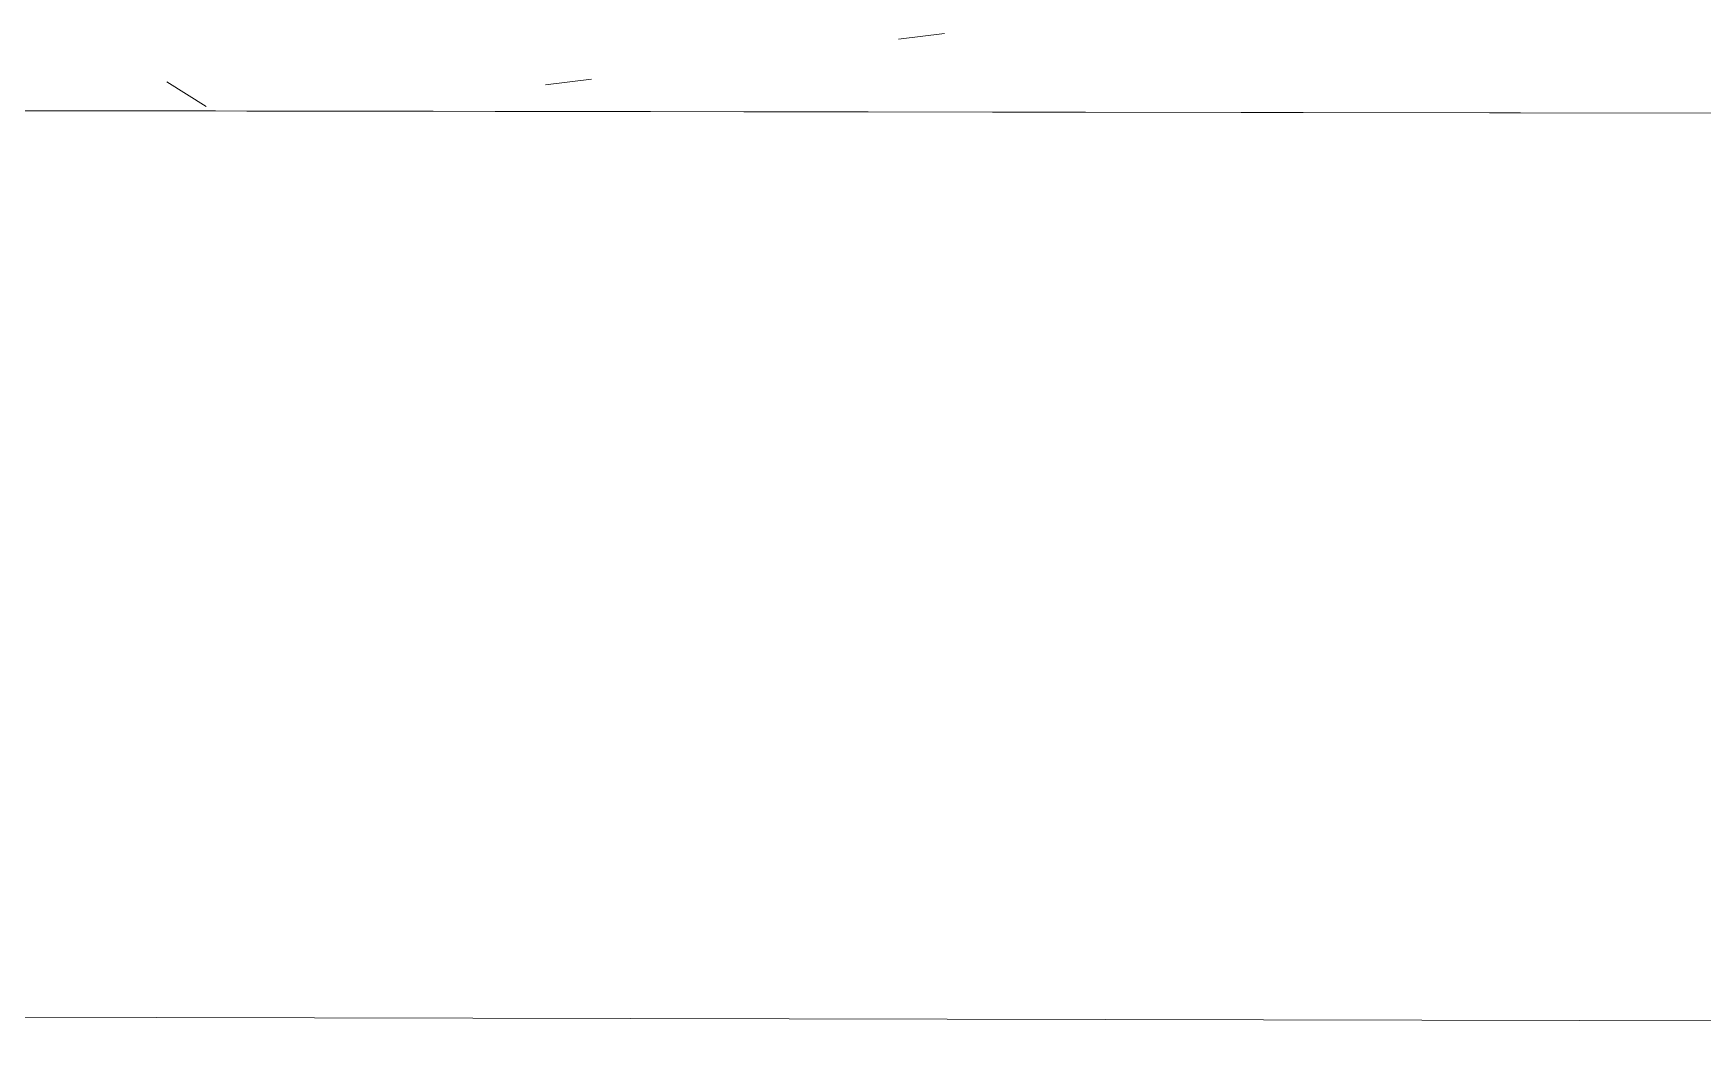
# Model space of a CAD drawing. Header units: inches. Extents: x 27328 to 121296, y -4075 to 4147.
# Drawn here: x 49625.64907 to 49625.68489, y 59.93716 to 59.95894 of the extents above; entities that cross this region are included whole.
import ezdxf

# ---------------------------------------------------------------- set-up
doc = ezdxf.new("R2010")
doc.units = ezdxf.units.IN
doc.header["$MEASUREMENT"] = 0
doc.layers.add('C-BLDG-PADS', color=91, linetype='Continuous', lineweight=9)
doc.layers.add('C-TOPO', color=7, linetype='Continuous', lineweight=9)

# ---------------------------------------------------------------- blocks, each defined once
blk = doc.blocks.new('FP_204-mezzanine - perspective')
at = {"layer": 'C-BLDG-PADS'}
for p, q in [((23036.031952, 59.958808), (23036.032942, 59.958936)), ((23036.024378, 59.957828), (23036.025368, 59.957956)), ((23036.016251, 59.957897), (23036.017093, 59.957363))]:
    blk.add_line(p, q, dxfattribs=at)

msp = doc.modelspace()

# ---------------------------------------------------------------- linework, layer by layer
at = {"layer": 'C-BLDG-PADS', "lineweight": 13}
msp.add_line((49624.888348, 59.958378), (49625.959628, 59.956829), dxfattribs=at)
at = {"layer": 'C-TOPO'}
for p, q in [((49625.785286, 59.957077), (49624.888348, 59.958374)), ((49625.9594, 59.937163), (49624.888628, 59.939416))]:
    msp.add_line(p, q, dxfattribs=at)

# ---------------------------------------------------------------- block references
at = {"layer": 'C-BLDG-PADS'}
msp.add_blockref('FP_204-mezzanine - perspective', (26589.635683, 0), dxfattribs=at)

doc.saveas('drawing.dxf')
